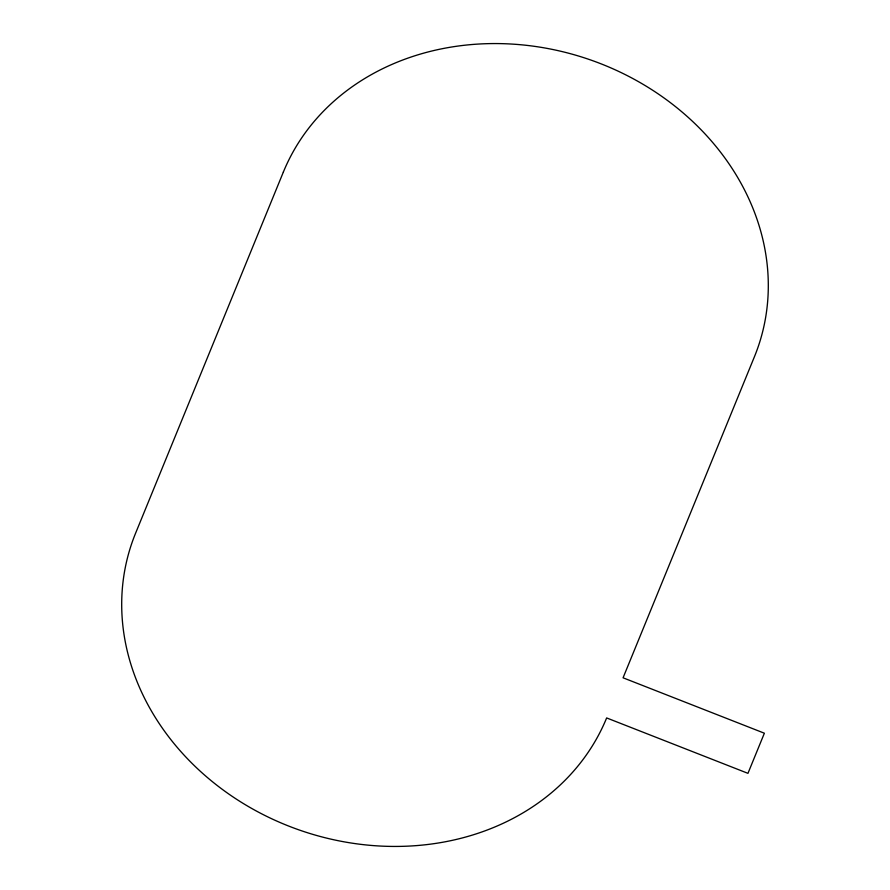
<?xml version="1.0" encoding="UTF-8"?>
<svg xmlns="http://www.w3.org/2000/svg" width="890" height="890" viewBox="0 0 890 890"><rect width="100%" height="100%" fill="white"/><g stroke="black" fill="none" stroke-linecap="round" stroke-linejoin="round"><path stroke-width="1.33" d="M283.354 172.07L135.591 533.21A253.06 216.693 19.1 0 0 289.028 826.198A253.06 216.693 19.1 0 0 606.646 717.93L747.956 773.343L764.377 733.215L623.067 677.802L754.409 356.79A253.06 216.693 19.1 0 0 600.973 63.802A253.06 216.693 19.1 0 0 283.354 172.07"/></g></svg>
